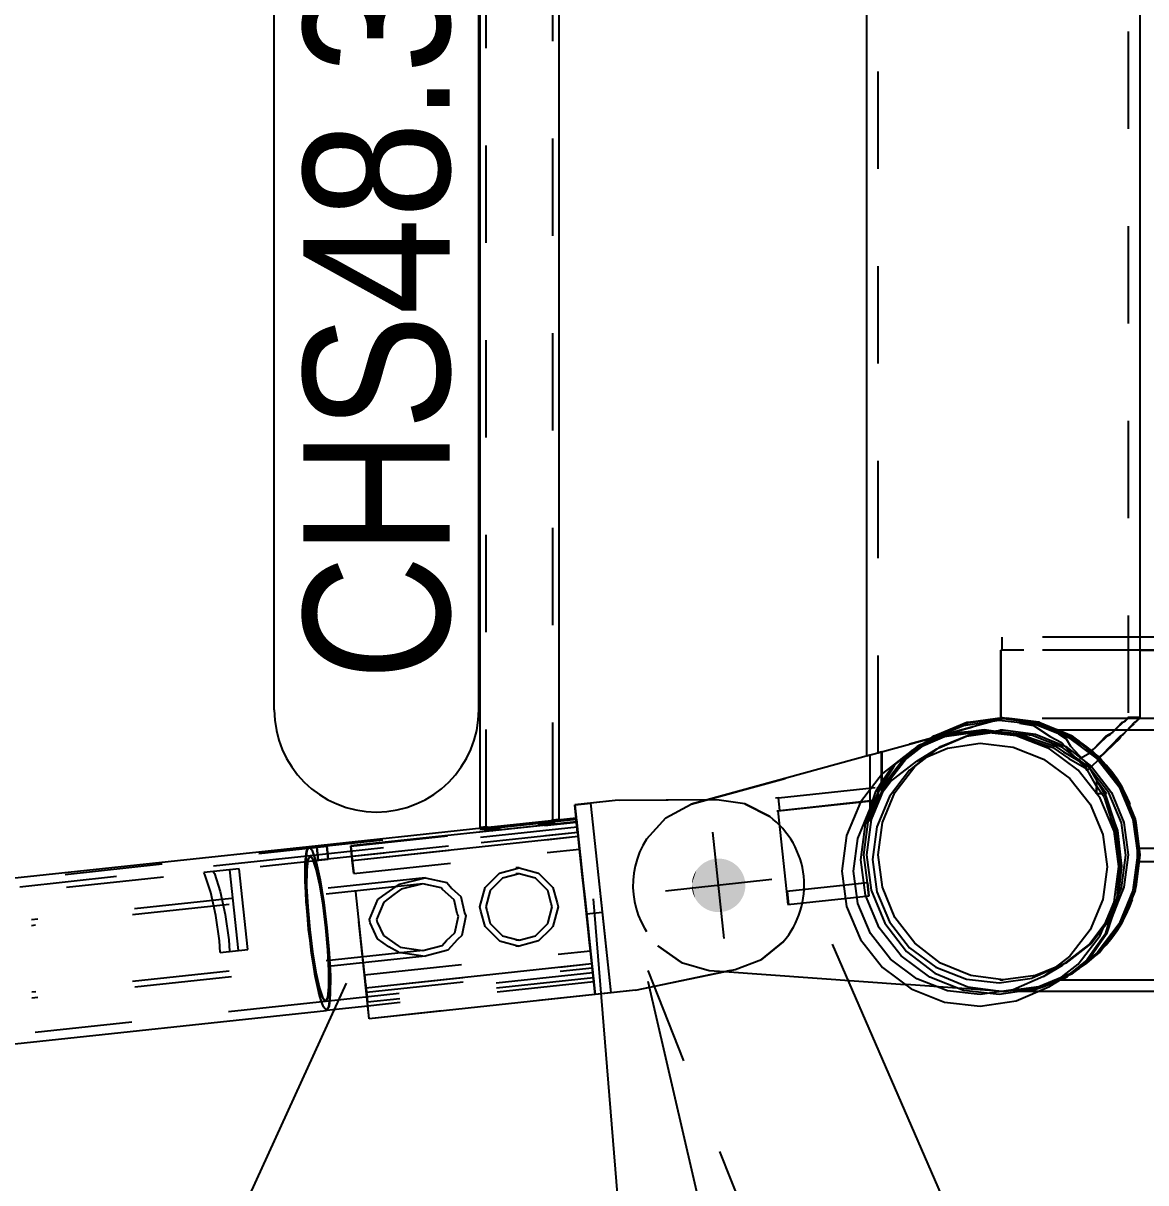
# Model space of a CAD drawing. Header units: millimetres. Extents: x 150000 to 150841, y 150000 to 150594.
# Drawn here: x 150517.96 to 150541.02, y 150159.91 to 150183.74 of the extents above; entities that cross this region are included whole.
import ezdxf

# ---------------------------------------------------------------- set-up
doc = ezdxf.new("R2010")
doc.units = ezdxf.units.MM
doc.linetypes.add('XKITLINE00', pattern=[0])
doc.linetypes.add('XKITLINE02', pattern=[4, 2, -2])
doc.styles.add('ARIAL', font='arial.ttf')

msp = doc.modelspace()

# ---------------------------------------------------------------- linework, layer by layer
at = {"color": 2, "linetype": 'XKITLINE00'}
for p, q in [((150535.284, 150168.682), (150535.284, 150207.564)), ((150540.893, 150207.564), (150540.893, 150169.46)), ((150528.956, 150201.055), (150528.956, 150167.381)), ((150527.346, 150167.209), (150527.346, 150200.897)), ((150542.535, 150171.12), (150540.893, 150171.12)), ((150540.893, 150170.854), (150542.535, 150170.854)), ((150540.512, 150169.092), (150540.782, 150169.345)), ((150540.792, 150169.374), (150540.782, 150169.345)), ((150540.893, 150169.46), (150540.792, 150169.374)), ((150547.356, 150169.454), (150540.885, 150169.454)), ((150536.88, 150169.071), (150536.194, 150168.778)), ((150536.633, 150168.997), (150536.948, 150169.123)), ((150537.616, 150169.18), (150536.88, 150169.071)), ((150536.948, 150169.123), (150537.303, 150169.16)), ((150537.303, 150169.16), (150537.654, 150169.204)), ((150538.352, 150169.096), (150537.616, 150169.18)), ((150537.654, 150169.204), (150538.027, 150169.152)), ((150538.027, 150169.152), (150538.391, 150169.112)), ((150539.038, 150168.825), (150538.352, 150169.096)), ((150538.391, 150169.112), (150538.755, 150168.971)), ((150540.062, 150168.644), (150540.487, 150169.048)), ((150540.487, 150169.048), (150540.512, 150169.092)), ((150536.407, 150168.908), (150536.194, 150168.778)), ((150536.321, 150168.874), (150536.212, 150168.789)), ((150536.34, 150168.882), (150536.256, 150168.816)), ((150536.315, 150168.574), (150536.943, 150168.842)), ((150536.321, 150168.874), (150536.633, 150168.997)), ((150536.943, 150168.842), (150537.616, 150168.941)), ((150537.616, 150168.941), (150538.29, 150168.865)), ((150538.29, 150168.865), (150538.918, 150168.617)), ((150538.755, 150168.971), (150539.108, 150168.852)), ((150539.627, 150168.387), (150539.038, 150168.825)), ((150539.108, 150168.852), (150539.438, 150168.632)), ((150535.346, 150168.699), (150532.007, 150167.78)), ((150535.348, 150168.699), (150535.346, 150168.699)), ((150535.348, 150168.699), (150535.348, 150167.983)), ((150536.194, 150168.778), (150535.605, 150168.32)), ((150535.775, 150168.155), (150536.315, 150168.574)), ((150536.5, 150168.653), (150536.164, 150168.392)), ((150538.918, 150168.617), (150539.457, 150168.216)), ((150539.438, 150168.632), (150539.757, 150168.443)), ((150539.812, 150168.384), (150540.028, 150168.589)), ((150540.028, 150168.589), (150540.062, 150168.644)), ((150536.164, 150168.392), (150535.75, 150167.851)), ((150540.079, 150167.811), (150539.627, 150168.387)), ((150539.757, 150168.443), (150539.812, 150168.384)), ((150540.006, 150168.06), (150539.816, 150168.387)), ((150535.605, 150168.32), (150535.153, 150167.729)), ((150535.362, 150167.613), (150535.775, 150168.155)), ((150539.457, 150168.216), (150539.871, 150167.688)), ((150540.006, 150167.905), (150540.007, 150168.174)), ((150540.007, 150168.174), (150540.207, 150167.908)), ((150540.207, 150167.908), (150540.006, 150167.905)), ((150540.159, 150167.831), (150540.108, 150167.907)), ((150529.287, 150167.677), (150529.619, 150167.712)), ((150529.287, 150167.677), (150529.287, 150167.677)), ((150529.706, 150163.779), (150529.287, 150167.677)), ((150530.116, 150167.766), (150529.619, 150167.712)), ((150530.037, 150163.815), (150529.619, 150167.712)), ((150532.206, 150167.782), (150530.116, 150167.766)), ((150532.778, 150167.698), (150532.206, 150167.782)), ((150533.291, 150167.434), (150532.778, 150167.698)), ((150535.153, 150167.729), (150534.869, 150167.044)), ((150535.75, 150167.851), (150535.49, 150167.224)), ((150539.871, 150167.688), (150540.131, 150167.07)), ((150540.363, 150167.136), (150540.079, 150167.811)), ((150540.159, 150167.831), (150540.307, 150167.375)), ((150528.839, 150167.305), (150528.956, 150167.381)), ((150529.316, 150167.406), (150528.93, 150167.365)), ((150535.101, 150166.987), (150535.362, 150167.613)), ((150527.376, 150167.198), (150523.827, 150166.817)), ((150529.325, 150167.329), (150524.685, 150166.831)), ((150527.346, 150167.209), (150527.35, 150167.212)), ((150527.346, 150167.209), (150527.372, 150167.197)), ((150527.35, 150167.212), (150527.445, 150167.16)), ((150527.445, 150167.16), (150527.58, 150167.152)), ((150527.58, 150167.152), (150527.6, 150167.144)), ((150528.702, 150167.262), (150528.723, 150167.275)), ((150528.723, 150167.275), (150528.839, 150167.305)), ((150535.49, 150167.224), (150535.402, 150166.554)), ((150540.307, 150167.375), (150540.402, 150167.126)), ((150524.717, 150166.532), (150529.357, 150167.03)), ((150534.869, 150167.044), (150534.772, 150166.313)), ((150535.013, 150166.317), (150535.101, 150166.987)), ((150540.131, 150167.07), (150540.22, 150166.404)), ((150540.46, 150166.408), (150540.363, 150167.136)), ((150540.402, 150167.126), (150540.45, 150166.649)), ((150523.827, 150166.817), (150497.896, 150164.037)), ((150523.751, 150166.484), (150523.778, 150166.728)), ((150523.778, 150166.728), (150523.827, 150166.817)), ((150523.781, 150166.739), (150523.78, 150166.731)), ((150523.804, 150166.776), (150523.781, 150166.739)), ((150524.715, 150166.549), (150524.685, 150166.831)), ((150523.75, 150166.107), (150523.751, 150166.484)), ((150523.766, 150166.615), (150523.752, 150166.504)), ((150523.752, 150166.504), (150523.752, 150166.492)), ((150524.717, 150166.532), (150524.715, 150166.549)), ((150535.402, 150166.554), (150535.49, 150165.888)), ((150540.45, 150166.649), (150540.488, 150166.39)), ((150523.751, 150166.313), (150523.749, 150166.135)), ((150534.772, 150166.313), (150534.869, 150165.585)), ((150535.101, 150165.651), (150535.013, 150166.317)), ((150540.22, 150166.404), (150540.131, 150165.734)), ((150540.363, 150165.676), (150540.46, 150166.408)), ((150540.488, 150166.39), (150540.432, 150165.923)), ((150523.75, 150166.119), (150523.749, 150166.135)), ((150523.773, 150165.634), (150523.75, 150166.107)), ((150523.771, 150165.668), (150523.76, 150165.898)), ((150535.49, 150165.888), (150535.75, 150165.27)), ((150540.131, 150165.734), (150539.871, 150165.107)), ((150540.432, 150165.923), (150540.412, 150165.672)), ((150523.773, 150165.649), (150523.771, 150165.668)), ((150523.794, 150165.408), (150523.773, 150165.634)), ((150534.869, 150165.585), (150535.153, 150164.91)), ((150535.362, 150165.032), (150535.101, 150165.651)), ((150540.079, 150164.992), (150540.363, 150165.676)), ((150540.412, 150165.672), (150540.253, 150165.246)), ((150523.816, 150165.148), (150523.794, 150165.408)), ((150535.75, 150165.27), (150536.164, 150164.742)), ((150540.253, 150165.246), (150540.178, 150165.021)), ((150523.818, 150165.13), (150523.816, 150165.148)), ((150523.82, 150165.113), (150523.818, 150165.13)), ((150523.848, 150164.888), (150523.82, 150165.113)), ((150535.775, 150164.505), (150535.362, 150165.032)), ((150539.871, 150165.107), (150539.457, 150164.566)), ((150540.178, 150165.021), (150539.925, 150164.665)), ((150523.88, 150164.627), (150523.848, 150164.888)), ((150533.121, 150164.498), (150533.567, 150164.865)), ((150535.153, 150164.91), (150535.605, 150164.334)), ((150539.627, 150164.4), (150540.079, 150164.992)), ((150523.883, 150164.61), (150523.88, 150164.627)), ((150523.885, 150164.594), (150523.883, 150164.61)), ((150523.962, 150164.127), (150523.885, 150164.594)), ((150536.164, 150164.742), (150536.703, 150164.341)), ((150539.457, 150164.566), (150538.918, 150164.147)), ((150539.925, 150164.665), (150539.804, 150164.482)), ((150523.957, 150164.156), (150523.919, 150164.389)), ((150524.997, 150163.917), (150529.637, 150164.415)), ((150530.534, 150163.868), (150532.58, 150164.295)), ((150532.58, 150164.295), (150533.121, 150164.498)), ((150533.121, 150164.498), (150533.121, 150164.498)), ((150535.605, 150164.334), (150536.194, 150163.895)), ((150536.315, 150164.104), (150535.775, 150164.505)), ((150536.703, 150164.341), (150537.331, 150164.094)), ((150539.122, 150164.305), (150538.679, 150164.116)), ((150539.038, 150163.943), (150539.627, 150164.4)), ((150539.804, 150164.482), (150539.471, 150164.219)), ((150523.96, 150164.142), (150523.957, 150164.156)), ((150524.044, 150163.759), (150523.962, 150164.127)), ((150532.365, 150164.25), (150536.071, 150163.987)), ((150536.943, 150163.856), (150536.315, 150164.104)), ((150537.331, 150164.094), (150538.005, 150164.017)), ((150538.005, 150164.017), (150538.679, 150164.116)), ((150538.918, 150164.147), (150538.29, 150163.879)), ((150539.408, 150164.168), (150539.038, 150163.943)), ((150539.315, 150164.093), (150539.231, 150164.06)), ((150539.471, 150164.219), (150539.315, 150164.093)), ((150539.37, 150164.137), (150539.341, 150164.127)), ((150524.038, 150163.78), (150523.999, 150163.962)), ((150524.997, 150163.917), (150524.999, 150163.9)), ((150525.066, 150163.281), (150524.999, 150163.9)), ((150530.037, 150163.815), (150529.706, 150163.779)), ((150530.534, 150163.868), (150530.037, 150163.815)), ((150536.194, 150163.895), (150536.88, 150163.625)), ((150537.616, 150163.779), (150536.943, 150163.856)), ((150538.29, 150163.879), (150537.616, 150163.779)), ((150538.352, 150163.649), (150539.038, 150163.943)), ((150547.356, 150163.844), (150538.807, 150163.844)), ((150524.041, 150163.772), (150524.038, 150163.78)), ((150524.122, 150163.526), (150524.044, 150163.759)), ((150524.117, 150163.537), (150524.079, 150163.652)), ((150529.706, 150163.779), (150525.066, 150163.281)), ((150529.706, 150163.779), (150529.706, 150163.779)), ((150536.88, 150163.625), (150537.616, 150163.541)), ((150537.616, 150163.541), (150538.352, 150163.649)), ((150495.147, 150160.337), (150524.185, 150163.45)), ((150524.119, 150163.534), (150524.117, 150163.537)), ((150524.189, 150163.45), (150524.122, 150163.526)), ((150524.185, 150163.45), (150524.153, 150163.49)), ((150524.185, 150163.45), (150524.186, 150163.452)), ((150525.038, 150163.541), (150524.189, 150163.45)), ((150525.066, 150163.281), (150525.066, 150163.281))]:
    msp.add_line(p, q, dxfattribs=at)
at = {"color": 7, "linetype": 'XKITLINE02'}
for p, q in [((150535.521, 150168.747), (150535.521, 150207.564)), ((150540.656, 150207.564), (150540.656, 150169.461)), ((150528.833, 150167.369), (150528.833, 150201.047)), ((150527.469, 150167.222), (150527.469, 150200.906)), ((150540.893, 150171.12), (150538.017, 150171.12)), ((150538.064, 150170.854), (150538.064, 150171.12)), ((150540.893, 150170.854), (150538.017, 150170.854)), ((150542.514, 150170.854), (150538.041, 150170.854)), ((150538.041, 150169.46), (150538.041, 150170.854)), ((150538.042, 150169.46), (150538.042, 150170.854)), ((150531.679, 150167.69), (150538.092, 150169.454)), ((150538.092, 150169.454), (150535.346, 150168.699)), ((150536.583, 150169.016), (150537.269, 150169.309)), ((150537.36, 150169.358), (150536.683, 150169.078)), ((150536.74, 150169.124), (150537.343, 150169.374)), ((150536.854, 150169.17), (150537.345, 150169.374)), ((150537.269, 150169.309), (150538.005, 150169.417)), ((150537.343, 150169.374), (150537.422, 150169.385)), ((150537.345, 150169.374), (150537.479, 150169.392)), ((150538.086, 150169.454), (150537.36, 150169.358)), ((150537.422, 150169.385), (150538.073, 150169.47)), ((150537.479, 150169.392), (150538.074, 150169.47)), ((150538.005, 150169.417), (150538.741, 150169.333)), ((150538.017, 150169.454), (150538.086, 150169.454)), ((150538.769, 150169.364), (150538.041, 150169.46)), ((150538.041, 150169.46), (150538.042, 150169.46)), ((150538.042, 150169.46), (150538.77, 150169.364)), ((150538.073, 150169.47), (150538.074, 150169.47)), ((150538.073, 150169.47), (150538.145, 150169.461)), ((150538.074, 150169.47), (150538.145, 150169.461)), ((150538.812, 150169.358), (150538.086, 150169.454)), ((150538.092, 150169.454), (150538.818, 150169.358)), ((150538.145, 150169.461), (150538.804, 150169.374)), ((150538.808, 150169.374), (150538.145, 150169.461)), ((150538.215, 150169.454), (150538.382, 150169.432)), ((150538.816, 150169.374), (150538.215, 150169.454)), ((150540.885, 150169.454), (150538.215, 150169.454)), ((150538.382, 150169.432), (150538.39, 150169.417)), ((150538.382, 150169.432), (150538.82, 150169.374)), ((150538.39, 150169.417), (150538.652, 150169.385)), ((150538.39, 150169.417), (150538.805, 150169.365)), ((150538.652, 150169.385), (150538.408, 150169.386)), ((150538.408, 150169.386), (150538.417, 150169.37)), ((150538.767, 150169.342), (150538.408, 150169.386)), ((150538.417, 150169.37), (150538.424, 150169.358)), ((150538.424, 150169.358), (150538.712, 150169.308)), ((150538.652, 150169.385), (150538.818, 150169.363)), ((150538.712, 150169.308), (150539.049, 150169.078)), ((150538.741, 150169.333), (150539.427, 150169.063)), ((150539.246, 150169.148), (150538.767, 150169.342)), ((150539.447, 150169.083), (150538.769, 150169.364)), ((150538.769, 150169.364), (150538.77, 150169.364)), ((150538.77, 150169.364), (150539.448, 150169.083)), ((150538.804, 150169.374), (150538.874, 150169.345)), ((150538.805, 150169.365), (150538.818, 150169.363)), ((150539.421, 150169.12), (150538.808, 150169.374)), ((150539.488, 150169.078), (150538.812, 150169.358)), ((150538.854, 150169.358), (150538.816, 150169.374)), ((150539.335, 150169.148), (150538.818, 150169.363)), ((150539.494, 150169.078), (150538.818, 150169.358)), ((150538.818, 150169.358), (150539.494, 150169.078)), ((150538.82, 150169.374), (150539.274, 150169.186)), ((150539.492, 150169.092), (150538.854, 150169.358)), ((150538.874, 150169.345), (150539.486, 150169.092)), ((150540.284, 150169.12), (150540.554, 150169.374)), ((150540.34, 150169.17), (150540.531, 150169.374)), ((150540.531, 150169.374), (150540.583, 150169.392)), ((150540.548, 150169.124), (150540.783, 150169.374)), ((150540.656, 150169.461), (150540.554, 150169.374)), ((150540.583, 150169.392), (150540.648, 150169.47)), ((150540.648, 150169.47), (150540.656, 150169.461)), ((150540.885, 150169.47), (150540.648, 150169.47)), ((150540.783, 150169.374), (150540.813, 150169.385)), ((150540.813, 150169.385), (150540.885, 150169.47)), ((150540.893, 150169.46), (150540.885, 150169.47)), ((150536.683, 150169.078), (150536.102, 150168.632)), ((150536.149, 150168.695), (150536.664, 150169.092)), ((150536.313, 150168.82), (150536.666, 150169.092)), ((150536.756, 150169.054), (150536.365, 150168.901)), ((150536.664, 150169.092), (150536.74, 150169.124)), ((150536.666, 150169.092), (150536.854, 150169.17)), ((150537.331, 150169.08), (150536.703, 150168.811)), ((150536.756, 150169.054), (150536.988, 150169.148)), ((150536.802, 150168.873), (150537.421, 150169.129)), ((150536.988, 150169.148), (150537.37, 150169.187)), ((150538.005, 150169.179), (150537.331, 150169.08)), ((150537.37, 150169.187), (150537.693, 150169.228)), ((150537.421, 150169.129), (150538.086, 150169.217)), ((150537.693, 150169.228), (150538.032, 150169.18)), ((150538.679, 150169.102), (150538.005, 150169.179)), ((150538.017, 150169.217), (150538.086, 150169.217)), ((150538.032, 150169.18), (150538.431, 150169.137)), ((150538.086, 150169.217), (150538.751, 150169.129)), ((150538.431, 150169.137), (150538.699, 150169.033)), ((150539.307, 150168.855), (150538.679, 150169.102)), ((150538.751, 150169.129), (150539.37, 150168.873)), ((150539.049, 150169.078), (150539.281, 150168.958)), ((150539.407, 150169.129), (150539.199, 150169.217)), ((150539.274, 150169.186), (150539.199, 150169.217)), ((150539.199, 150169.217), (150547.356, 150169.217)), ((150539.233, 150169.129), (150539.246, 150169.148)), ((150539.388, 150169.023), (150539.233, 150169.129)), ((150539.246, 150169.148), (150539.335, 150169.148)), ((150539.266, 150169.176), (150539.274, 150169.186)), ((150539.335, 150169.148), (150539.266, 150169.176)), ((150539.407, 150169.129), (150539.495, 150169.092)), ((150539.421, 150169.12), (150539.488, 150169.092)), ((150539.427, 150169.063), (150540.016, 150168.625)), ((150539.753, 150168.879), (150539.447, 150169.083)), ((150539.447, 150169.083), (150539.448, 150169.083)), ((150539.448, 150169.083), (150539.754, 150168.879)), ((150539.486, 150169.092), (150539.544, 150169.048)), ((150539.488, 150169.092), (150539.889, 150168.786)), ((150540.069, 150168.632), (150539.488, 150169.078)), ((150539.51, 150169.078), (150539.492, 150169.092)), ((150539.495, 150169.092), (150539.779, 150168.873)), ((150540.073, 150168.644), (150539.51, 150169.078)), ((150539.544, 150169.048), (150540.055, 150168.658)), ((150539.864, 150168.744), (150540.231, 150169.092)), ((150539.944, 150168.82), (150540.203, 150169.092)), ((150540.115, 150168.695), (150540.493, 150169.092)), ((150540.203, 150169.092), (150540.34, 150169.17)), ((150540.231, 150169.092), (150540.284, 150169.12)), ((150540.493, 150169.092), (150540.548, 150169.124)), ((150535.994, 150168.558), (150536.583, 150169.016)), ((150536.085, 150168.644), (150536.313, 150168.82)), ((150536.233, 150168.798), (150536.256, 150168.816)), ((150536.27, 150168.465), (150536.802, 150168.873)), ((150536.315, 150168.574), (150536.703, 150168.811)), ((150536.365, 150168.901), (150536.321, 150168.874)), ((150536.365, 150168.901), (150536.34, 150168.882)), ((150536.583, 150169.016), (150536.407, 150168.908)), ((150536.703, 150168.811), (150536.5, 150168.653)), ((150538.699, 150169.033), (150539.153, 150168.88)), ((150539.153, 150168.88), (150539.324, 150168.766)), ((150539.281, 150168.958), (150539.583, 150168.632)), ((150539.846, 150168.453), (150539.307, 150168.855)), ((150539.37, 150168.873), (150539.902, 150168.465)), ((150539.477, 150168.873), (150539.388, 150169.023)), ((150539.832, 150168.489), (150539.477, 150168.873)), ((150539.753, 150168.879), (150539.754, 150168.879)), ((150540.029, 150168.637), (150539.753, 150168.879)), ((150539.754, 150168.879), (150540.03, 150168.637)), ((150539.779, 150168.873), (150540.075, 150168.644)), ((150539.889, 150168.786), (150539.944, 150168.82)), ((150535.284, 150168.682), (150535.355, 150168.701)), ((150535.346, 150168.699), (150535.284, 150168.682)), ((150535.348, 150168.699), (150535.364, 150168.704)), ((150535.355, 150168.701), (150535.592, 150168.766)), ((150535.355, 150167.337), (150535.355, 150168.701)), ((150535.364, 150168.704), (150535.584, 150168.764)), ((150535.592, 150168.766), (150535.521, 150168.747)), ((150535.521, 150168.747), (150535.584, 150168.764)), ((150535.584, 150168.054), (150535.584, 150168.764)), ((150535.592, 150168.766), (150535.592, 150167.94)), ((150536.102, 150168.632), (150535.657, 150168.051)), ((150535.691, 150168.13), (150536.083, 150168.644)), ((150535.815, 150168.474), (150536.062, 150168.672)), ((150535.869, 150168.507), (150536.233, 150168.798)), ((150535.893, 150168.393), (150536.085, 150168.644)), ((150536.212, 150168.789), (150536.062, 150168.672)), ((150536.083, 150168.644), (150536.149, 150168.695)), ((150539.324, 150168.766), (150539.626, 150168.587)), ((150539.583, 150168.632), (150539.776, 150168.455)), ((150539.626, 150168.587), (150539.686, 150168.644)), ((150539.626, 150168.587), (150539.772, 150168.453)), ((150539.686, 150168.644), (150539.864, 150168.744)), ((150540.055, 150168.658), (150539.889, 150168.786)), ((150540.016, 150168.625), (150540.468, 150168.048)), ((150540.272, 150168.36), (150540.029, 150168.637)), ((150540.03, 150168.637), (150540.273, 150168.36)), ((150540.055, 150168.658), (150540.115, 150168.695)), ((150540.515, 150168.051), (150540.069, 150168.632)), ((150540.082, 150168.632), (150540.073, 150168.644)), ((150540.075, 150168.644), (150540.211, 150168.465)), ((150540.519, 150168.051), (150540.082, 150168.632)), ((150535.542, 150167.966), (150535.994, 150168.558)), ((150535.594, 150168.078), (150535.837, 150168.461)), ((150535.629, 150168.207), (150535.815, 150168.474)), ((150535.641, 150168.06), (150535.893, 150168.393)), ((150535.837, 150168.461), (150535.869, 150168.507)), ((150535.862, 150167.933), (150536.27, 150168.465)), ((150539.812, 150168.384), (150539.772, 150168.453)), ((150539.816, 150168.387), (150539.776, 150168.455)), ((150539.844, 150168.465), (150539.832, 150168.489)), ((150540.153, 150167.933), (150539.844, 150168.465)), ((150540.26, 150167.926), (150539.846, 150168.453)), ((150539.902, 150168.465), (150540.31, 150167.933)), ((150540.211, 150168.465), (150540.52, 150168.06)), ((150540.476, 150168.054), (150540.272, 150168.36)), ((150540.272, 150168.36), (150540.273, 150168.36)), ((150540.273, 150168.36), (150540.477, 150168.054)), ((150535.468, 150167.952), (150535.629, 150168.207)), ((150535.691, 150168.13), (150535.638, 150168.06)), ((150540.011, 150167.908), (150540.007, 150168.174)), ((150533.468, 150167.822), (150535.503, 150168.04)), ((150535.258, 150167.282), (150535.542, 150167.966)), ((150535.348, 150167.983), (150535.348, 150167.58)), ((150535.36, 150167.379), (150535.592, 150167.94)), ((150535.364, 150167.63), (150535.468, 150167.952)), ((150535.657, 150168.051), (150535.376, 150167.375)), ((150535.537, 150167.994), (150535.393, 150167.655)), ((150535.638, 150168.06), (150535.396, 150167.469)), ((150535.503, 150168.04), (150535.532, 150167.775)), ((150535.584, 150168.054), (150535.537, 150167.994)), ((150535.594, 150168.078), (150535.584, 150168.054)), ((150535.592, 150167.94), (150535.623, 150168.017)), ((150535.605, 150167.313), (150535.862, 150167.933)), ((150535.623, 150168.017), (150535.641, 150168.06)), ((150540.011, 150168.051), (150540.006, 150168.06)), ((150540.011, 150167.908), (150540.006, 150167.905)), ((150540.108, 150167.907), (150540.011, 150168.051)), ((150540.011, 150167.908), (150540.207, 150167.908)), ((150540.203, 150167.858), (150540.153, 150167.933)), ((150540.38, 150167.313), (150540.203, 150167.858)), ((150540.52, 150167.308), (150540.26, 150167.926)), ((150540.31, 150167.933), (150540.566, 150167.313)), ((150540.468, 150168.048), (150540.752, 150167.373)), ((150540.757, 150167.376), (150540.476, 150168.054)), ((150540.476, 150168.054), (150540.477, 150168.054)), ((150540.477, 150168.054), (150540.758, 150167.376)), ((150540.795, 150167.375), (150540.515, 150168.051)), ((150540.799, 150167.375), (150540.519, 150168.051)), ((150540.52, 150168.06), (150540.572, 150167.933)), ((150540.572, 150167.933), (150540.8, 150167.379)), ((150530.116, 150167.766), (150529.287, 150167.677)), ((150529.287, 150167.677), (150529.619, 150167.712)), ((150529.287, 150167.677), (150529.619, 150167.712)), ((150529.619, 150167.712), (150529.287, 150167.677)), ((150529.619, 150167.712), (150529.287, 150167.677)), ((150529.287, 150167.677), (150529.287, 150167.677)), ((150529.287, 150167.677), (150529.528, 150165.436)), ((150529.705, 150163.779), (150529.287, 150167.677)), ((150529.287, 150167.677), (150529.287, 150167.677)), ((150529.287, 150167.677), (150529.706, 150163.779)), ((150529.706, 150163.779), (150529.287, 150167.677)), ((150529.287, 150167.677), (150529.706, 150163.779)), ((150529.287, 150167.677), (150529.287, 150167.677)), ((150529.287, 150167.677), (150529.325, 150167.329)), ((150529.325, 150167.329), (150529.287, 150167.677)), ((150529.325, 150167.329), (150529.287, 150167.677)), ((150529.325, 150167.329), (150529.287, 150167.677)), ((150529.619, 150167.712), (150529.619, 150167.712)), ((150529.859, 150165.472), (150529.619, 150167.712)), ((150530.037, 150163.815), (150529.619, 150167.712)), ((150530.037, 150163.815), (150529.619, 150167.712)), ((150530.037, 150163.815), (150529.619, 150167.712)), ((150530.037, 150163.815), (150529.619, 150167.712)), ((150532.206, 150167.782), (150530.116, 150167.766)), ((150531.157, 150167.409), (150531.679, 150167.69)), ((150531.157, 150167.409), (150531.679, 150167.69)), ((150532.007, 150167.78), (150531.679, 150167.69)), ((150531.679, 150167.69), (150531.679, 150167.69)), ((150532.778, 150167.698), (150532.206, 150167.782)), ((150532.778, 150167.698), (150533.291, 150167.434)), ((150533.291, 150167.434), (150532.778, 150167.698)), ((150532.778, 150167.698), (150533.291, 150167.434)), ((150533.468, 150167.822), (150533.41, 150167.815)), ((150535.364, 150167.757), (150533.439, 150167.55)), ((150533.463, 150167.553), (150535.479, 150167.769)), ((150533.496, 150167.557), (150533.468, 150167.822)), ((150535.478, 150167.769), (150535.316, 150167.379)), ((150535.317, 150167.379), (150535.479, 150167.769)), ((150535.393, 150167.655), (150535.348, 150167.548)), ((150535.364, 150167.63), (150535.348, 150167.548)), ((150535.532, 150167.775), (150535.364, 150167.757)), ((150528.839, 150167.372), (150528.951, 150167.384)), ((150528.951, 150167.384), (150528.857, 150167.312)), ((150528.956, 150167.381), (150528.951, 150167.384)), ((150529.325, 150167.324), (150529.316, 150167.406)), ((150529.316, 150167.406), (150529.325, 150167.324)), ((150531.157, 150167.409), (150530.758, 150166.971)), ((150530.758, 150166.971), (150531.157, 150167.409)), ((150531.157, 150167.409), (150531.157, 150167.409)), ((150533.641, 150165.896), (150533.463, 150167.553)), ((150533.642, 150165.896), (150533.464, 150167.553)), ((150535.348, 150167.548), (150535.348, 150167.58)), ((150535.396, 150167.469), (150535.36, 150167.379)), ((150529.337, 150167.217), (150523.848, 150166.628)), ((150529.322, 150167.377), (150523.989, 150166.804)), ((150529.325, 150167.329), (150524.685, 150166.831)), ((150524.685, 150166.826), (150529.325, 150167.324)), ((150527.472, 150167.225), (150527.35, 150167.212)), ((150527.372, 150167.197), (150527.463, 150167.157)), ((150528.93, 150167.365), (150527.376, 150167.198)), ((150527.578, 150167.152), (150527.463, 150167.157)), ((150527.472, 150167.225), (150527.469, 150167.222)), ((150527.469, 150167.222), (150527.568, 150167.179)), ((150527.553, 150167.181), (150527.472, 150167.225)), ((150527.744, 150167.17), (150527.553, 150167.181)), ((150527.568, 150167.179), (150527.75, 150167.17)), ((150527.6, 150167.144), (150527.578, 150167.152)), ((150528.702, 150167.262), (150527.6, 150167.144)), ((150527.764, 150167.162), (150527.744, 150167.17)), ((150527.75, 150167.17), (150527.771, 150167.162)), ((150528.552, 150167.257), (150528.531, 150167.244)), ((150528.538, 150167.245), (150528.557, 150167.257)), ((150528.734, 150167.304), (150528.552, 150167.257)), ((150528.557, 150167.257), (150528.749, 150167.31)), ((150528.721, 150167.275), (150528.702, 150167.262)), ((150528.857, 150167.312), (150528.721, 150167.275)), ((150528.734, 150167.304), (150528.833, 150167.369)), ((150528.749, 150167.31), (150528.829, 150167.37)), ((150528.829, 150167.37), (150528.839, 150167.372)), ((150528.829, 150167.37), (150528.833, 150167.369)), ((150529.343, 150167.111), (150529.315, 150167.376)), ((150529.322, 150167.377), (150529.35, 150167.111)), ((150529.325, 150167.324), (150529.347, 150167.118)), ((150529.347, 150167.118), (150529.325, 150167.324)), ((150529.344, 150167.144), (150529.337, 150167.217)), ((150529.337, 150167.217), (150529.344, 150167.144)), ((150535.161, 150166.55), (150535.258, 150167.282)), ((150535.316, 150167.379), (150535.22, 150166.649)), ((150535.221, 150166.649), (150535.317, 150167.379)), ((150535.376, 150167.375), (150535.281, 150166.649)), ((150535.36, 150167.379), (150535.355, 150167.337)), ((150535.355, 150167.337), (150535.36, 150167.379)), ((150535.518, 150166.649), (150535.605, 150167.313)), ((150540.442, 150167.151), (150540.38, 150167.313)), ((150540.493, 150166.649), (150540.442, 150167.151)), ((150540.609, 150166.641), (150540.52, 150167.308)), ((150540.566, 150167.313), (150540.654, 150166.649)), ((150540.752, 150167.373), (150540.849, 150166.645)), ((150540.849, 150166.782), (150540.757, 150167.376)), ((150540.757, 150167.376), (150540.758, 150167.376)), ((150540.758, 150167.376), (150540.851, 150166.782)), ((150540.891, 150166.649), (150540.795, 150167.375)), ((150540.895, 150166.649), (150540.799, 150167.375)), ((150540.8, 150167.379), (150540.809, 150167.313)), ((150540.809, 150167.313), (150540.896, 150166.649)), ((150529.35, 150167.111), (150524.017, 150166.539)), ((150524.707, 150166.62), (150529.347, 150167.118)), ((150524.707, 150166.62), (150529.347, 150167.118)), ((150524.717, 150166.532), (150529.357, 150167.03)), ((150529.385, 150166.766), (150529.357, 150167.03)), ((150529.385, 150166.766), (150529.357, 150167.03)), ((150529.391, 150166.712), (150529.357, 150167.03)), ((150529.357, 150167.03), (150529.391, 150166.712)), ((150494.957, 150163.686), (150524.196, 150166.826)), ((150523.78, 150166.731), (150523.766, 150166.615)), ((150523.831, 150166.817), (150523.804, 150166.776)), ((150523.827, 150166.817), (150523.894, 150166.741)), ((150523.831, 150166.817), (150523.827, 150166.817)), ((150523.891, 150166.74), (150523.831, 150166.817)), ((150523.899, 150166.73), (150523.891, 150166.74)), ((150523.894, 150166.741), (150523.972, 150166.507)), ((150523.978, 150166.487), (150523.899, 150166.73)), ((150524.017, 150166.539), (150523.989, 150166.804)), ((150523.989, 150166.804), (150524.018, 150166.539)), ((150524.224, 150166.561), (150524.196, 150166.826)), ((150524.196, 150166.826), (150524.224, 150166.561)), ((150525.065, 150163.281), (150524.685, 150166.831)), ((150525.065, 150163.281), (150524.685, 150166.831)), ((150525.066, 150163.281), (150524.685, 150166.831)), ((150524.685, 150166.831), (150524.685, 150166.831)), ((150524.711, 150166.587), (150524.685, 150166.826)), ((150524.711, 150166.587), (150524.685, 150166.826)), ((150524.685, 150166.826), (150524.707, 150166.62)), ((150524.745, 150166.268), (150529.385, 150166.766)), ((150524.745, 150166.268), (150529.385, 150166.766)), ((150529.385, 150166.766), (150529.403, 150166.601)), ((150529.447, 150166.184), (150529.385, 150166.766)), ((150529.441, 150166.243), (150529.391, 150166.712)), ((150529.391, 150166.712), (150529.441, 150166.243)), ((150542.523, 150166.782), (150540.837, 150166.782)), ((150540.837, 150166.782), (150540.837, 150166.515)), ((150542.514, 150166.782), (150540.849, 150166.782)), ((150540.856, 150166.782), (150540.856, 150166.515)), ((150523.851, 150166.628), (150494.813, 150163.515)), ((150494.985, 150163.421), (150524.224, 150166.561)), ((150523.752, 150166.492), (150523.751, 150166.313)), ((150523.804, 150166.549), (150523.78, 150166.332)), ((150523.781, 150166.351), (150523.806, 150166.559)), ((150523.848, 150166.628), (150523.804, 150166.549)), ((150523.806, 150166.559), (150523.851, 150166.628)), ((150523.907, 150166.56), (150523.848, 150166.628)), ((150523.851, 150166.628), (150523.911, 150166.551)), ((150523.976, 150166.353), (150523.907, 150166.56)), ((150523.911, 150166.551), (150523.981, 150166.335)), ((150523.972, 150166.507), (150524.054, 150166.139)), ((150524.059, 150166.111), (150523.978, 150166.487)), ((150524.727, 150166.434), (150524.707, 150166.62)), ((150524.707, 150166.62), (150524.727, 150166.434)), ((150524.711, 150166.587), (150524.717, 150166.532)), ((150524.715, 150166.549), (150524.711, 150166.587)), ((150524.999, 150163.9), (150524.715, 150166.549)), ((150524.745, 150166.268), (150524.717, 150166.532)), ((150524.745, 150166.268), (150524.717, 150166.532)), ((150524.727, 150166.434), (150524.745, 150166.268)), ((150524.727, 150166.434), (150524.745, 150166.268)), ((150529.403, 150166.601), (150529.447, 150166.184)), ((150535.258, 150165.822), (150535.161, 150166.55)), ((150535.22, 150166.649), (150535.295, 150166.073)), ((150535.297, 150166.074), (150535.221, 150166.649)), ((150535.281, 150166.649), (150535.376, 150165.923)), ((150535.605, 150165.984), (150535.518, 150166.649)), ((150540.527, 150166.414), (150540.493, 150166.649)), ((150540.52, 150165.972), (150540.609, 150166.641)), ((150540.654, 150166.649), (150540.566, 150165.984)), ((150540.754, 150165.923), (150540.849, 150166.645)), ((150540.795, 150165.923), (150540.891, 150166.649)), ((150540.799, 150165.923), (150540.895, 150166.649)), ((150540.896, 150166.649), (150540.809, 150165.984)), ((150540.837, 150166.515), (150542.523, 150166.515)), ((150522.392, 150166.364), (150521.667, 150166.286)), ((150521.689, 150166.247), (150521.667, 150166.286)), ((150521.812, 150165.874), (150521.689, 150166.247)), ((150521.861, 150166.307), (150521.883, 150166.267)), ((150521.883, 150166.267), (150522.005, 150165.894)), ((150522.376, 150164.686), (150522.198, 150166.343)), ((150522.57, 150164.707), (150522.392, 150166.364)), ((150523.778, 150166.023), (150523.781, 150166.351)), ((150523.78, 150166.332), (150523.779, 150165.997)), ((150524.049, 150166.026), (150523.976, 150166.353)), ((150523.981, 150166.335), (150524.054, 150166.001)), ((150527.505, 150166.041), (150527.739, 150166.275)), ((150527.739, 150166.275), (150528.142, 150166.383)), ((150528.142, 150166.26), (150527.8, 150166.169)), ((150528.142, 150166.383), (150528.079, 150166.383)), ((150528.142, 150166.26), (150528.079, 150166.26)), ((150528.142, 150166.383), (150528.544, 150166.275)), ((150528.482, 150166.169), (150528.142, 150166.26)), ((150528.544, 150166.275), (150528.654, 150166.164)), ((150529.497, 150165.722), (150529.441, 150166.243)), ((150529.441, 150166.243), (150529.497, 150165.722)), ((150540.475, 150165.984), (150540.527, 150166.414)), ((150526.211, 150166.179), (150518.128, 150165.316)), ((150526.166, 150166.051), (150518.128, 150165.194)), ((150523.76, 150165.898), (150523.75, 150166.119)), ((150523.797, 150165.608), (150523.778, 150166.023)), ((150523.779, 150165.997), (150523.8, 150165.578)), ((150524.117, 150165.612), (150524.049, 150166.026)), ((150524.054, 150166.139), (150524.131, 150165.673)), ((150524.054, 150166.001), (150524.121, 150165.582)), ((150524.136, 150165.639), (150524.059, 150166.111)), ((150525.341, 150165.809), (150525.688, 150166.049)), ((150525.688, 150166.049), (150526.211, 150166.179)), ((150526.166, 150166.051), (150525.723, 150165.941)), ((150526.543, 150165.971), (150526.166, 150166.051)), ((150526.211, 150166.179), (150526.655, 150166.084)), ((150526.568, 150165.94), (150526.543, 150165.971)), ((150526.655, 150166.084), (150526.759, 150165.961)), ((150526.759, 150165.961), (150526.949, 150165.795)), ((150527.336, 150165.578), (150527.444, 150165.98)), ((150527.444, 150165.98), (150527.505, 150166.041)), ((150527.692, 150166.061), (150527.55, 150165.919)), ((150527.8, 150166.169), (150527.692, 150166.061)), ((150528.503, 150166.148), (150528.482, 150166.169)), ((150528.732, 150165.919), (150528.503, 150166.148)), ((150528.654, 150166.164), (150528.838, 150165.98)), ((150528.838, 150165.98), (150528.923, 150165.662)), ((150529.447, 150166.184), (150529.497, 150165.722)), ((150529.497, 150165.722), (150529.447, 150166.184)), ((150535.306, 150166.075), (150533.635, 150165.895)), ((150535.297, 150166.074), (150533.641, 150165.896)), ((150535.292, 150166.073), (150535.306, 150166.075)), ((150535.292, 150166.073), (150535.32, 150165.808)), ((150535.334, 150165.809), (150535.306, 150166.075)), ((150535.862, 150165.365), (150535.605, 150165.984)), ((150540.26, 150165.345), (150540.52, 150165.972)), ((150540.566, 150165.984), (150540.31, 150165.365)), ((150540.453, 150165.697), (150540.475, 150165.984)), ((150540.801, 150165.923), (150540.809, 150165.984)), ((150521.914, 150165.403), (150521.812, 150165.874)), ((150522.005, 150165.894), (150522.108, 150165.424)), ((150525.067, 150165.318), (150525.243, 150165.731)), ((150525.243, 150165.731), (150525.341, 150165.809)), ((150525.567, 150165.833), (150525.367, 150165.674)), ((150525.723, 150165.941), (150525.567, 150165.833)), ((150526.812, 150165.728), (150526.568, 150165.94)), ((150526.874, 150165.442), (150526.812, 150165.728)), ((150526.949, 150165.795), (150527.022, 150165.457)), ((150527.55, 150165.919), (150527.459, 150165.578)), ((150528.804, 150165.649), (150528.732, 150165.919)), ((150529.553, 150165.202), (150529.497, 150165.722)), ((150529.497, 150165.722), (150529.547, 150165.26)), ((150529.547, 150165.26), (150529.497, 150165.722)), ((150529.497, 150165.722), (150529.553, 150165.202)), ((150533.635, 150165.895), (150533.663, 150165.63)), ((150533.649, 150165.897), (150533.677, 150165.631)), ((150533.663, 150165.63), (150535.334, 150165.809)), ((150535.542, 150165.147), (150535.258, 150165.822)), ((150535.32, 150165.808), (150535.334, 150165.809)), ((150535.376, 150165.923), (150535.657, 150165.246)), ((150540.752, 150165.914), (150540.468, 150165.229)), ((150540.515, 150165.246), (150540.795, 150165.923)), ((150540.519, 150165.246), (150540.799, 150165.923)), ((150540.8, 150165.918), (150540.572, 150165.365)), ((150540.752, 150165.914), (150540.754, 150165.923)), ((150540.8, 150165.918), (150540.801, 150165.923)), ((150523.794, 150165.408), (150523.773, 150165.649)), ((150523.838, 150165.147), (150523.797, 150165.608)), ((150523.8, 150165.578), (150523.841, 150165.115)), ((150524.175, 150165.151), (150524.117, 150165.612)), ((150524.121, 150165.582), (150524.178, 150165.12)), ((150524.131, 150165.673), (150524.196, 150165.153)), ((150524.2, 150165.118), (150524.136, 150165.639)), ((150525.367, 150165.674), (150525.217, 150165.324)), ((150527.358, 150165.494), (150527.336, 150165.578)), ((150527.444, 150165.175), (150527.358, 150165.494)), ((150527.459, 150165.578), (150527.478, 150165.507)), ((150527.478, 150165.507), (150527.55, 150165.237)), ((150528.732, 150165.237), (150528.823, 150165.578)), ((150528.823, 150165.578), (150528.804, 150165.649)), ((150528.946, 150165.578), (150528.838, 150165.175)), ((150528.923, 150165.662), (150528.946, 150165.578)), ((150540.328, 150165.365), (150540.453, 150165.697)), ((150521.986, 150164.881), (150521.914, 150165.403)), ((150522.108, 150165.424), (150522.18, 150164.901)), ((150523.818, 150165.13), (150523.794, 150165.408)), ((150525.081, 150165.249), (150525.067, 150165.318)), ((150525.231, 150164.923), (150525.081, 150165.249)), ((150525.217, 150165.324), (150525.229, 150165.265)), ((150525.229, 150165.265), (150525.356, 150164.989)), ((150526.825, 150165.045), (150526.899, 150165.388)), ((150526.899, 150165.388), (150526.874, 150165.442)), ((150527.051, 150165.393), (150526.964, 150164.99)), ((150527.022, 150165.457), (150527.051, 150165.393)), ((150527.55, 150165.237), (150527.779, 150165.008)), ((150528.59, 150165.094), (150528.732, 150165.237)), ((150529.528, 150165.436), (150529.859, 150165.472)), ((150529.528, 150165.436), (150529.705, 150163.779)), ((150529.547, 150165.26), (150529.609, 150164.678)), ((150529.591, 150164.844), (150529.547, 150165.26)), ((150530.037, 150163.815), (150529.859, 150165.472)), ((150535.657, 150165.246), (150536.102, 150164.665)), ((150536.27, 150164.833), (150535.862, 150165.365)), ((150539.846, 150164.803), (150540.26, 150165.345)), ((150540.31, 150165.365), (150539.902, 150164.833)), ((150540.069, 150164.665), (150540.515, 150165.246)), ((150540.082, 150164.665), (150540.519, 150165.246)), ((150540.52, 150165.238), (150540.211, 150164.833)), ((150540.224, 150165.049), (150540.328, 150165.365)), ((150540.572, 150165.365), (150540.52, 150165.238)), ((150523.848, 150164.888), (150523.818, 150165.13)), ((150523.894, 150164.684), (150523.838, 150165.147)), ((150523.841, 150165.115), (150523.899, 150164.654)), ((150524.216, 150164.688), (150524.175, 150165.151)), ((150524.178, 150165.12), (150524.218, 150164.659)), ((150524.196, 150165.153), (150524.243, 150164.632)), ((150524.245, 150164.599), (150524.2, 150165.118)), ((150526.652, 150164.886), (150526.825, 150165.045)), ((150527.628, 150164.991), (150527.444, 150165.175)), ((150527.779, 150165.008), (150527.8, 150164.987)), ((150528.483, 150164.987), (150528.59, 150165.094)), ((150528.778, 150165.115), (150528.544, 150164.881)), ((150528.838, 150165.175), (150528.778, 150165.115)), ((150529.603, 150164.733), (150529.553, 150165.202)), ((150529.553, 150165.202), (150529.603, 150164.733)), ((150535.994, 150164.571), (150535.542, 150165.147)), ((150540.468, 150165.229), (150540.016, 150164.638)), ((150540.07, 150164.833), (150540.224, 150165.049)), ((150522.002, 150164.646), (150521.986, 150164.881)), ((150522.18, 150164.901), (150522.196, 150164.667)), ((150523.881, 150164.627), (150523.848, 150164.888)), ((150525.467, 150164.759), (150525.231, 150164.923)), ((150525.356, 150164.989), (150525.658, 150164.78)), ((150525.665, 150164.649), (150525.467, 150164.759)), ((150525.658, 150164.78), (150525.703, 150164.754)), ((150526.168, 150164.684), (150526.565, 150164.789)), ((150526.565, 150164.789), (150526.652, 150164.886)), ((150526.878, 150164.911), (150526.682, 150164.689)), ((150526.964, 150164.99), (150526.878, 150164.911)), ((150527.739, 150164.881), (150527.628, 150164.991)), ((150527.739, 150164.881), (150528.142, 150164.773)), ((150527.8, 150164.987), (150528.142, 150164.896)), ((150528.142, 150164.896), (150528.079, 150164.895)), ((150528.142, 150164.773), (150528.079, 150164.773)), ((150528.142, 150164.896), (150528.483, 150164.987)), ((150528.544, 150164.881), (150528.142, 150164.773)), ((150529.609, 150164.678), (150529.591, 150164.844)), ((150530.993, 150164.78), (150531.476, 150164.437)), ((150531.476, 150164.437), (150530.993, 150164.78)), ((150533.567, 150164.865), (150533.121, 150164.498)), ((150533.121, 150164.498), (150533.567, 150164.865)), ((150533.567, 150164.865), (150533.121, 150164.498)), ((150536.802, 150164.425), (150536.27, 150164.833)), ((150539.307, 150164.384), (150539.846, 150164.803)), ((150539.902, 150164.833), (150539.37, 150164.425)), ((150539.861, 150164.517), (150540.07, 150164.833)), ((150540.211, 150164.833), (150540.075, 150164.653)), ((150526.168, 150164.684), (150518.132, 150163.826)), ((150526.213, 150164.565), (150518.132, 150163.704)), ((150522.002, 150164.646), (150522.57, 150164.707)), ((150523.883, 150164.61), (150523.881, 150164.627)), ((150523.919, 150164.389), (150523.883, 150164.61)), ((150523.962, 150164.266), (150523.894, 150164.684)), ((150523.899, 150164.654), (150523.967, 150164.24)), ((150524.237, 150164.269), (150524.216, 150164.688)), ((150524.218, 150164.659), (150524.238, 150164.244)), ((150524.243, 150164.632), (150524.266, 150164.16)), ((150524.267, 150164.131), (150524.245, 150164.599)), ((150524.969, 150164.181), (150529.609, 150164.678)), ((150524.969, 150164.181), (150529.609, 150164.678)), ((150525.665, 150164.649), (150526.213, 150164.565)), ((150525.703, 150164.754), (150526.168, 150164.684)), ((150526.682, 150164.689), (150526.213, 150164.565)), ((150529.637, 150164.415), (150529.603, 150164.733)), ((150529.603, 150164.733), (150529.637, 150164.415)), ((150529.637, 150164.415), (150529.609, 150164.678)), ((150529.637, 150164.415), (150529.609, 150164.678)), ((150536.583, 150164.133), (150535.994, 150164.571)), ((150536.102, 150164.665), (150536.683, 150164.219)), ((150540.016, 150164.638), (150539.427, 150164.18)), ((150539.488, 150164.219), (150540.069, 150164.665)), ((150539.51, 150164.219), (150540.073, 150164.653)), ((150540.075, 150164.653), (150539.779, 150164.425)), ((150540.073, 150164.653), (150540.082, 150164.665)), ((150524.997, 150163.917), (150529.637, 150164.415)), ((150525.007, 150163.829), (150529.647, 150164.327)), ((150525.007, 150163.829), (150529.647, 150164.327)), ((150529.669, 150164.121), (150529.647, 150164.327)), ((150529.669, 150164.121), (150529.647, 150164.327)), ((150529.65, 150164.301), (150529.657, 150164.228)), ((150529.657, 150164.228), (150529.65, 150164.301)), ((150530.534, 150163.868), (150532.58, 150164.295)), ((150531.476, 150164.437), (150532.045, 150164.273)), ((150531.476, 150164.437), (150531.476, 150164.437)), ((150531.476, 150164.437), (150532.045, 150164.273)), ((150532.58, 150164.295), (150533.121, 150164.498)), ((150532.58, 150164.295), (150533.121, 150164.498)), ((150532.58, 150164.295), (150533.121, 150164.498)), ((150533.121, 150164.498), (150533.121, 150164.498)), ((150537.421, 150164.168), (150536.802, 150164.425)), ((150539.37, 150164.425), (150538.751, 150164.168)), ((150538.918, 150164.147), (150539.307, 150164.384)), ((150539.307, 150164.384), (150539.122, 150164.305)), ((150539.429, 150164.168), (150539.744, 150164.425)), ((150539.779, 150164.425), (150539.495, 150164.205)), ((150539.744, 150164.425), (150539.861, 150164.517)), ((150523.999, 150163.962), (150523.96, 150164.142)), ((150524.035, 150163.932), (150523.962, 150164.266)), ((150523.967, 150164.24), (150524.04, 150163.913)), ((150529.657, 150164.228), (150524.168, 150163.639)), ((150524.238, 150164.244), (150524.235, 150163.916)), ((150524.236, 150163.935), (150524.237, 150164.269)), ((150524.264, 150163.762), (150524.267, 150164.131)), ((150524.266, 150164.16), (150524.265, 150163.783)), ((150524.987, 150164.015), (150524.969, 150164.181)), ((150524.987, 150164.015), (150524.969, 150164.181)), ((150524.969, 150164.181), (150524.997, 150163.917)), ((150524.997, 150163.917), (150524.969, 150164.181)), ((150529.669, 150164.121), (150525.029, 150163.623)), ((150529.669, 150164.121), (150529.678, 150164.039)), ((150529.678, 150164.039), (150529.669, 150164.121)), ((150530.784, 150164.274), (150538.355, 150145.207)), ((150532.045, 150164.273), (150532.365, 150164.25)), ((150537.269, 150163.862), (150536.583, 150164.133)), ((150536.683, 150164.219), (150537.36, 150163.939)), ((150538.086, 150164.081), (150537.421, 150164.168)), ((150538.017, 150164.081), (150538.086, 150164.081)), ((150538.751, 150164.168), (150538.086, 150164.081)), ((150539.427, 150164.18), (150538.741, 150163.887)), ((150538.812, 150163.939), (150539.488, 150164.219)), ((150539.494, 150164.219), (150538.817, 150163.939)), ((150538.817, 150163.939), (150539.46, 150164.205)), ((150538.819, 150163.923), (150539.21, 150164.085)), ((150538.854, 150163.939), (150539.492, 150164.205)), ((150539.231, 150164.06), (150538.919, 150163.939)), ((150539.341, 150164.127), (150539.202, 150164.081)), ((150539.21, 150164.085), (150539.202, 150164.081)), ((150539.202, 150164.081), (150547.356, 150164.081)), ((150539.407, 150164.168), (150539.21, 150164.085)), ((150539.315, 150164.093), (150539.41, 150164.151)), ((150539.37, 150164.137), (150539.41, 150164.151)), ((150539.407, 150164.168), (150539.411, 150164.17)), ((150539.427, 150164.18), (150539.408, 150164.168)), ((150539.41, 150164.151), (150539.429, 150164.168)), ((150539.411, 150164.17), (150539.495, 150164.205)), ((150539.46, 150164.205), (150539.494, 150164.219)), ((150539.492, 150164.205), (150539.51, 150164.219)), ((150524.104, 150163.716), (150524.035, 150163.932)), ((150524.04, 150163.913), (150524.109, 150163.706)), ((150524.235, 150163.916), (150524.21, 150163.707)), ((150524.212, 150163.717), (150524.236, 150163.935)), ((150524.987, 150164.015), (150525.007, 150163.829)), ((150524.987, 150164.015), (150525.007, 150163.829)), ((150525.029, 150163.623), (150524.997, 150163.917)), ((150524.999, 150163.9), (150525.029, 150163.623)), ((150525.029, 150163.623), (150525.007, 150163.829)), ((150529.678, 150164.039), (150525.038, 150163.541)), ((150530.534, 150163.868), (150525.065, 150163.281)), ((150530.037, 150163.815), (150529.705, 150163.779)), ((150530.534, 150163.868), (150529.706, 150163.779)), ((150530.037, 150163.815), (150529.706, 150163.779)), ((150530.534, 150163.868), (150530.534, 150163.868)), ((150538.091, 150163.844), (150536.071, 150163.987)), ((150538.005, 150163.779), (150537.269, 150163.862)), ((150537.36, 150163.939), (150538.086, 150163.844)), ((150538.741, 150163.887), (150538.005, 150163.779)), ((150538.086, 150163.844), (150538.017, 150163.844)), ((150538.086, 150163.844), (150538.812, 150163.939)), ((150538.091, 150163.844), (150538.817, 150163.939)), ((150538.817, 150163.939), (150538.091, 150163.844)), ((150538.755, 150163.884), (150538.289, 150163.844)), ((150538.289, 150163.844), (150538.335, 150163.859)), ((150538.807, 150163.844), (150538.289, 150163.844)), ((150538.335, 150163.859), (150538.816, 150163.923)), ((150538.335, 150163.859), (150538.819, 150163.923)), ((150538.919, 150163.939), (150538.755, 150163.884)), ((150538.816, 150163.923), (150538.854, 150163.939)), ((150538.817, 150163.939), (150538.817, 150163.939)), ((150524.165, 150163.638), (150495.127, 150160.526)), ((150524.079, 150163.652), (150524.041, 150163.772)), ((150524.165, 150163.638), (150524.104, 150163.716)), ((150524.109, 150163.706), (150524.168, 150163.639)), ((150524.21, 150163.707), (150524.165, 150163.638)), ((150524.168, 150163.639), (150524.212, 150163.717)), ((150524.235, 150163.527), (150524.264, 150163.762)), ((150524.265, 150163.783), (150524.238, 150163.538)), ((150529.705, 150163.779), (150529.705, 150163.779)), ((150529.706, 150163.779), (150529.706, 150163.779)), ((150529.706, 150163.779), (150529.706, 150163.779)), ((150524.153, 150163.49), (150524.119, 150163.534)), ((150524.186, 150163.452), (150524.235, 150163.527)), ((150524.238, 150163.538), (150524.189, 150163.45))]:
    msp.add_line(p, q, dxfattribs=at)
at = {"color": 7, "linetype": 'XKITLINE00'}
for p, q in [((150523.114, 150169.629), (150523.114, 150196.406)), ((150527.314, 150169.629), (150527.314, 150196.406)), ((150529.662, 150165.746), (150532.112, 150135.606)), ((150534.576, 150164.812), (150540.717, 150150.673)), ((150530.786, 150164.056), (150536.258, 150140.462)), ((150524.588, 150164.013), (150518.052, 150149.677))]:
    msp.add_line(p, q, dxfattribs=at)
at = {"color": 3, "linetype": 'XKITLINE00'}
for p, q in [((150532.358, 150164.929), (150532.123, 150167.116)), ((150533.334, 150166.14), (150531.147, 150165.905))]:
    msp.add_line(p, q, dxfattribs=at)
at = {"color": 7, "linetype": 'XKITLINE00'}
msp.add_arc((150525.214, 150169.629), 2.1, 180, 0, dxfattribs=at)
at = {"color": 7, "linetype": 'XKITLINE02'}
for centre, radius, start, end in [((150538.092, 150166.649), 2.805, 299.9963, 59.9944), ((150538.092, 150166.649), 2.805, 299.9963, 59.9944), ((150532.241, 150166.022), 1.76, 318.9028, 53.3472), ((150532.241, 150166.022), 1.76, 318.9028, 53.3472), ((150532.241, 150166.022), 1.76, 318.9028, 53.3472), ((150532.241, 150166.022), 1.76, 147.3744, 224.8755), ((150532.241, 150166.022), 1.76, 147.3744, 224.8755)]:
    msp.add_arc(centre, radius, start, end, dxfattribs=at)
at = {"color": 2, "linetype": 'XKITLINE00'}
msp.add_arc((150532.241, 150166.022), 1.76, 318.9028, 53.3472, dxfattribs=at)
at = {"color": 3, "linetype": 'Continuous'}
for points in [[(150531.691, 150166.049), (150532.295, 150166.57), (150532.268, 150166.572)], [(150531.691, 150166.049), (150532.268, 150166.572), (150532.241, 150166.572)], [(150531.691, 150166.049), (150532.241, 150166.572), (150532.214, 150166.572)], [(150531.691, 150166.049), (150532.214, 150166.572), (150532.187, 150166.57)], [(150531.691, 150166.049), (150532.321, 150166.566), (150532.295, 150166.57)], [(150531.691, 150166.049), (150532.187, 150166.57), (150532.16, 150166.566)], [(150531.691, 150166.049), (150532.348, 150166.562), (150532.321, 150166.566)], [(150531.691, 150166.049), (150532.16, 150166.566), (150532.133, 150166.562)], [(150531.691, 150166.049), (150532.374, 150166.556), (150532.348, 150166.562)], [(150531.691, 150166.049), (150532.133, 150166.562), (150532.107, 150166.556)], [(150531.691, 150166.049), (150532.4, 150166.549), (150532.374, 150166.556)], [(150531.691, 150166.049), (150532.107, 150166.556), (150532.081, 150166.549)], [(150531.691, 150166.049), (150532.426, 150166.54), (150532.4, 150166.549)], [(150531.691, 150166.049), (150532.081, 150166.549), (150532.055, 150166.54)], [(150531.691, 150166.049), (150532.451, 150166.53), (150532.426, 150166.54)], [(150531.691, 150166.049), (150532.055, 150166.54), (150532.03, 150166.53)], [(150531.691, 150166.049), (150532.476, 150166.519), (150532.451, 150166.53)], [(150531.691, 150166.049), (150532.03, 150166.53), (150532.006, 150166.519)], [(150531.691, 150166.049), (150532.5, 150166.507), (150532.476, 150166.519)], [(150531.691, 150166.049), (150532.006, 150166.519), (150531.981, 150166.507)], [(150531.691, 150166.049), (150532.523, 150166.494), (150532.5, 150166.507)], [(150531.691, 150166.049), (150531.981, 150166.507), (150531.958, 150166.494)], [(150531.691, 150166.049), (150532.546, 150166.48), (150532.523, 150166.494)], [(150531.691, 150166.049), (150531.958, 150166.494), (150531.935, 150166.48)], [(150531.691, 150166.049), (150532.568, 150166.464), (150532.546, 150166.48)], [(150531.691, 150166.049), (150531.935, 150166.48), (150531.913, 150166.464)], [(150531.691, 150166.049), (150532.59, 150166.447), (150532.568, 150166.464)], [(150531.691, 150166.049), (150531.913, 150166.464), (150531.892, 150166.447)], [(150531.691, 150166.049), (150532.61, 150166.43), (150532.59, 150166.447)], [(150531.691, 150166.049), (150531.892, 150166.447), (150531.871, 150166.43)], [(150531.691, 150166.049), (150532.63, 150166.411), (150532.61, 150166.43)], [(150531.691, 150166.049), (150531.871, 150166.43), (150531.852, 150166.411)], [(150531.691, 150166.049), (150532.648, 150166.392), (150532.63, 150166.411)], [(150531.691, 150166.049), (150531.852, 150166.411), (150531.833, 150166.392)], [(150531.691, 150166.049), (150532.666, 150166.371), (150532.648, 150166.392)], [(150531.691, 150166.049), (150531.833, 150166.392), (150531.816, 150166.371)], [(150531.691, 150166.049), (150532.682, 150166.35), (150532.666, 150166.371)], [(150531.691, 150166.049), (150531.816, 150166.371), (150531.799, 150166.35)], [(150531.691, 150166.049), (150532.698, 150166.328), (150532.682, 150166.35)], [(150531.691, 150166.049), (150531.799, 150166.35), (150531.783, 150166.328)], [(150531.691, 150166.049), (150532.712, 150166.305), (150532.698, 150166.328)], [(150531.691, 150166.049), (150531.783, 150166.328), (150531.769, 150166.305)], [(150531.691, 150166.049), (150532.726, 150166.282), (150532.712, 150166.305)], [(150531.691, 150166.049), (150531.769, 150166.305), (150531.756, 150166.282)], [(150531.691, 150166.049), (150532.738, 150166.257), (150532.726, 150166.282)], [(150531.691, 150166.049), (150531.756, 150166.282), (150531.743, 150166.257)], [(150531.691, 150166.049), (150532.749, 150166.233), (150532.738, 150166.257)], [(150531.691, 150166.049), (150531.743, 150166.257), (150531.733, 150166.233)], [(150531.691, 150166.049), (150532.759, 150166.208), (150532.749, 150166.233)], [(150531.691, 150166.049), (150531.733, 150166.233), (150531.723, 150166.208)], [(150531.691, 150166.049), (150532.767, 150166.182), (150532.759, 150166.208)], [(150531.691, 150166.049), (150531.723, 150166.208), (150531.714, 150166.182)], [(150531.691, 150166.049), (150532.774, 150166.156), (150532.767, 150166.182)], [(150531.691, 150166.049), (150531.714, 150166.182), (150531.707, 150166.156)], [(150531.691, 150166.049), (150532.78, 150166.13), (150532.774, 150166.156)], [(150531.691, 150166.049), (150531.707, 150166.156), (150531.701, 150166.13)], [(150531.691, 150166.049), (150532.785, 150166.103), (150532.78, 150166.13)], [(150531.691, 150166.049), (150531.701, 150166.13), (150531.697, 150166.103)], [(150531.691, 150166.049), (150532.788, 150166.076), (150532.785, 150166.103)], [(150531.691, 150166.049), (150531.697, 150166.103), (150531.693, 150166.076)], [(150531.691, 150166.049), (150532.79, 150166.049), (150532.788, 150166.076)], [(150531.691, 150166.049), (150531.691, 150166.022), (150531.691, 150165.995)], [(150531.691, 150166.049), (150531.691, 150165.995), (150531.693, 150165.968)], [(150531.691, 150166.049), (150531.693, 150165.968), (150531.697, 150165.942)], [(150531.691, 150166.049), (150531.697, 150165.942), (150531.701, 150165.915)], [(150531.691, 150166.049), (150531.701, 150165.915), (150531.707, 150165.889)], [(150531.691, 150166.049), (150531.707, 150165.889), (150531.714, 150165.863)], [(150531.691, 150166.049), (150531.714, 150165.863), (150531.723, 150165.837)], [(150531.691, 150166.049), (150531.723, 150165.837), (150531.733, 150165.812)], [(150531.691, 150166.049), (150531.733, 150165.812), (150531.743, 150165.787)], [(150531.691, 150166.049), (150531.743, 150165.787), (150531.756, 150165.763)], [(150531.691, 150166.049), (150531.756, 150165.763), (150531.769, 150165.74)], [(150531.691, 150166.049), (150531.769, 150165.74), (150531.783, 150165.717)], [(150531.691, 150166.049), (150531.783, 150165.717), (150531.799, 150165.695)], [(150531.691, 150166.049), (150531.799, 150165.695), (150531.816, 150165.673)], [(150531.691, 150166.049), (150531.816, 150165.673), (150531.833, 150165.653)], [(150531.691, 150166.049), (150531.833, 150165.653), (150531.852, 150165.633)], [(150531.691, 150166.049), (150531.852, 150165.633), (150531.871, 150165.615)], [(150531.691, 150166.049), (150531.871, 150165.615), (150531.892, 150165.597)], [(150531.691, 150166.049), (150531.892, 150165.597), (150531.913, 150165.581)], [(150531.691, 150166.049), (150531.913, 150165.581), (150531.935, 150165.565)], [(150531.691, 150166.049), (150531.935, 150165.565), (150531.958, 150165.551)], [(150531.691, 150166.049), (150531.958, 150165.551), (150531.981, 150165.537)], [(150531.691, 150166.049), (150531.981, 150165.537), (150532.006, 150165.525)], [(150531.691, 150166.049), (150532.006, 150165.525), (150532.03, 150165.514)], [(150531.691, 150166.049), (150532.03, 150165.514), (150532.055, 150165.504)], [(150531.691, 150166.049), (150532.055, 150165.504), (150532.081, 150165.496)], [(150531.691, 150166.049), (150532.081, 150165.496), (150532.107, 150165.489)], [(150531.691, 150166.049), (150532.107, 150165.489), (150532.133, 150165.483)], [(150531.691, 150166.049), (150532.133, 150165.483), (150532.16, 150165.478)], [(150531.691, 150166.049), (150532.16, 150165.478), (150532.187, 150165.475)], [(150531.691, 150166.049), (150532.187, 150165.475), (150532.214, 150165.473)], [(150531.691, 150166.049), (150532.214, 150165.473), (150532.241, 150165.472)], [(150531.691, 150166.049), (150532.241, 150165.472), (150532.268, 150165.473)], [(150531.691, 150166.049), (150532.268, 150165.473), (150532.295, 150165.475)], [(150531.691, 150166.049), (150532.295, 150165.475), (150532.321, 150165.478)], [(150531.691, 150166.049), (150532.321, 150165.478), (150532.348, 150165.483)], [(150531.691, 150166.049), (150532.348, 150165.483), (150532.374, 150165.489)], [(150531.691, 150166.049), (150532.374, 150165.489), (150532.4, 150165.496)], [(150531.691, 150166.049), (150532.4, 150165.496), (150532.426, 150165.504)], [(150531.691, 150166.049), (150532.426, 150165.504), (150532.451, 150165.514)], [(150531.691, 150166.049), (150532.451, 150165.514), (150532.476, 150165.525)], [(150531.691, 150166.049), (150532.476, 150165.525), (150532.5, 150165.537)], [(150531.691, 150166.049), (150532.5, 150165.537), (150532.523, 150165.551)], [(150531.691, 150166.049), (150532.523, 150165.551), (150532.546, 150165.565)], [(150531.691, 150166.049), (150532.546, 150165.565), (150532.568, 150165.581)], [(150531.691, 150166.049), (150532.568, 150165.581), (150532.59, 150165.597)], [(150531.691, 150166.049), (150532.59, 150165.597), (150532.61, 150165.615)], [(150531.691, 150166.049), (150532.61, 150165.615), (150532.63, 150165.633)], [(150531.691, 150166.049), (150532.63, 150165.633), (150532.648, 150165.653)], [(150531.691, 150166.049), (150532.648, 150165.653), (150532.666, 150165.673)], [(150531.691, 150166.049), (150532.666, 150165.673), (150532.682, 150165.695)], [(150531.691, 150166.049), (150532.682, 150165.695), (150532.698, 150165.717)], [(150531.691, 150166.049), (150532.698, 150165.717), (150532.712, 150165.74)], [(150531.691, 150166.049), (150532.712, 150165.74), (150532.726, 150165.763)], [(150531.691, 150166.049), (150532.726, 150165.763), (150532.738, 150165.787)], [(150531.691, 150166.049), (150532.738, 150165.787), (150532.749, 150165.812)], [(150531.691, 150166.049), (150532.749, 150165.812), (150532.759, 150165.837)], [(150531.691, 150166.049), (150532.759, 150165.837), (150532.767, 150165.863)], [(150531.691, 150166.049), (150532.767, 150165.863), (150532.774, 150165.889)], [(150531.691, 150166.049), (150532.774, 150165.889), (150532.78, 150165.915)], [(150531.691, 150166.049), (150532.78, 150165.915), (150532.785, 150165.942)], [(150531.691, 150166.049), (150532.785, 150165.942), (150532.788, 150165.968)], [(150531.691, 150166.049), (150532.788, 150165.968), (150532.79, 150165.995)], [(150531.691, 150166.049), (150532.79, 150165.995), (150532.791, 150166.022)], [(150531.691, 150166.049), (150532.791, 150166.022), (150532.79, 150166.049)]]:
    msp.add_solid(points, dxfattribs=at)

# ---------------------------------------------------------------- texts
at = {"color": 3, "style": 'ARIAL', "width": 0.85}
msp.add_text('CHS48.3*3.68', height=3, rotation=90.0002, dxfattribs=at).set_placement((150526.714, 150170.229))

doc.saveas('drawing.dxf')
